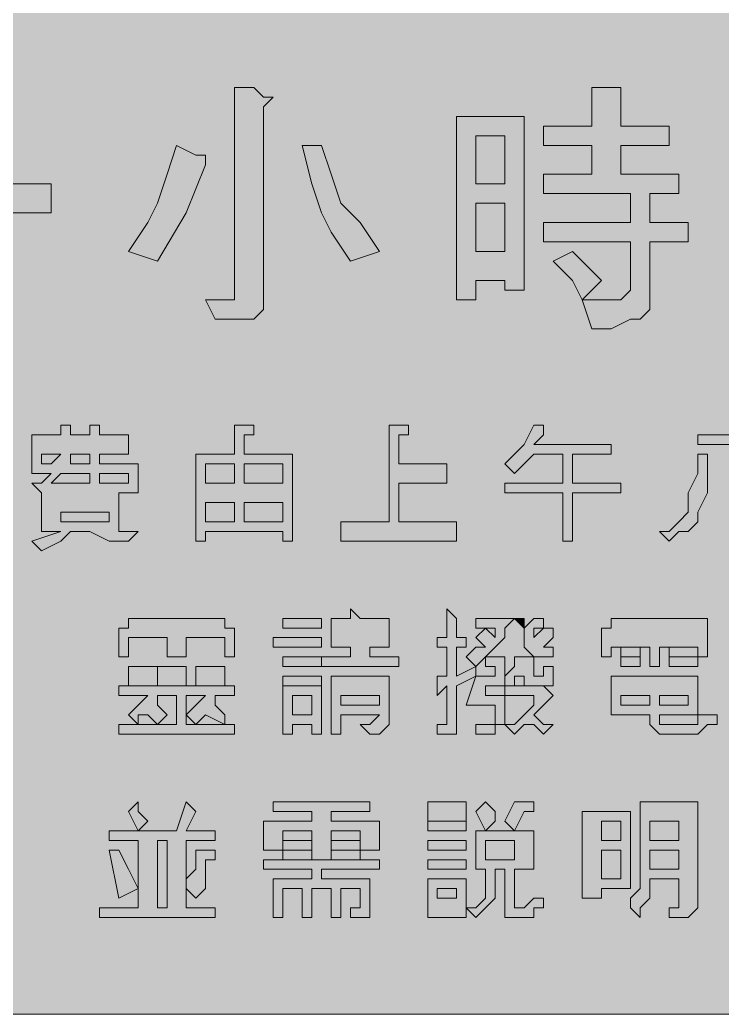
# Model space of a CAD drawing. Header units: metres. Extents: x 10 to 558, y 12 to 259.
# Drawn here: x 196.7 to 284, y 11.5 to 135.1 of the extents above; entities that cross this region are included whole.
import ezdxf

# ---------------------------------------------------------------- set-up
doc = ezdxf.new("R2010")
doc.units = ezdxf.units.M
doc.layers.add('FILL_FIREBRICK_C36B00', color=7, linetype='Continuous', true_color=0xc36b00)
doc.layers.add('FILL_WHITE_FFFFFF', color=7, linetype='Continuous', true_color=0xffffff)

msp = doc.modelspace()

# ---------------------------------------------------------------- hatches: boundary and pattern name
at = {"layer": 'FILL_FIREBRICK_C36B00', "true_color": 0xc36b00}
h = msp.add_hatch(color=7, dxfattribs=at)
h.dxf.hatch_style = 1
h.paths.add_polyline_path([(552.54, 258.7), (553.8, 258.57), (554.83, 258.21), (555.75, 257.52), (557.14, 255.91), (557.56, 255.2), (557.85, 254.52), (558.11, 253.13), (558.15, 251.52), (558.15, 18.72), (558.15, 15.12), (557.75, 15.07), (557.44, 14.91), (556.95, 14.37), (556.46, 13.6), (555.75, 12.72), (554.83, 12.03), (553.8, 11.67), (552.54, 11.54), (550.95, 11.52), (16.95, 11.52), (13.35, 11.52), (12.6, 12.12), (11.83, 12.53), (10.95, 12.72), (10.26, 14.33), (9.9, 15.72), (9.77, 17.11), (9.75, 18.72), (9.75, 251.52), (9.75, 255.12), (10.35, 255.87), (10.76, 256.64), (10.95, 257.52), (11.83, 257.71), (12.6, 258.12), (13.35, 258.72), (16.95, 258.72), (550.95, 258.72), (552.54, 258.7)])
at = {"layer": 'FILL_WHITE_FFFFFF', "true_color": 0xffffff}
h = msp.add_hatch(color=7, dxfattribs=at)
h.dxf.hatch_style = 1
h.paths.add_polyline_path([(226.95, 125.52), (228.15, 125.52), (226.95, 124.32), (226.95, 101.52), (226.95, 99.12), (225.75, 97.92), (224.55, 97.92), (223.35, 97.92), (220.95, 97.92), (219.75, 100.32), (222.15, 100.32), (223.35, 100.32), (223.35, 101.52), (223.35, 102.72), (223.35, 126.72), (225.75, 126.72), (226.95, 125.52)])
h = msp.add_hatch(color=7, dxfattribs=at)
h.dxf.hatch_style = 1
h.paths.add_polyline_path([(267.75, 119.52), (261.75, 119.52), (261.75, 121.92), (267.75, 121.92), (267.75, 126.72), (271.35, 126.72), (271.35, 125.52), (271.35, 121.92), (277.35, 121.92), (277.35, 119.52), (271.35, 119.52), (271.35, 115.92), (278.55, 115.92), (278.55, 113.52), (274.95, 113.52), (274.95, 109.92), (279.75, 109.92), (279.75, 107.52), (274.95, 107.52), (274.95, 100.32), (274.95, 99.12), (273.75, 97.92), (272.55, 97.92), (270.15, 96.72), (267.75, 96.72), (266.55, 100.32), (270.15, 100.32), (271.35, 100.32), (272.55, 101.52), (272.55, 107.52), (261.75, 107.52), (261.75, 109.92), (272.55, 109.92), (272.55, 113.52), (261.75, 113.52), (261.75, 115.92), (267.75, 115.92), (267.75, 119.52)])
h = msp.add_hatch(color=7, dxfattribs=at)
h.dxf.hatch_style = 1
h.paths.add_polyline_path([(256.95, 101.52), (256.95, 102.72), (253.35, 102.72), (253.35, 100.32), (250.95, 100.32), (250.95, 101.52), (250.95, 123.12), (259.35, 123.12), (259.35, 101.52), (256.95, 101.52)])
h.paths.add_polyline_path([(253.35, 120.72), (253.35, 114.72), (256.95, 114.72), (256.95, 120.72), (253.35, 120.72)], flags=16)
h.paths.add_polyline_path([(256.95, 112.32), (253.35, 112.32), (253.35, 106.32), (256.95, 106.32), (256.95, 112.32)], flags=16)
h = msp.add_hatch(color=7, dxfattribs=at)
h.dxf.hatch_style = 1
h.paths.add_polyline_path([(212.55, 109.92), (213.75, 112.32), (214.95, 115.92), (216.15, 119.52), (218.55, 118.32), (219.75, 118.32), (219.75, 117.12), (217.35, 111.12), (213.75, 105.12), (210.15, 106.32), (212.55, 109.92)])
h = msp.add_hatch(color=7, dxfattribs=at)
h.dxf.hatch_style = 1
h.paths.add_polyline_path([(235.35, 108.72), (234.15, 111.12), (232.95, 114.72), (231.75, 119.52), (234.15, 119.52), (235.35, 115.92), (236.55, 112.32), (238.95, 109.92), (241.35, 106.32), (237.75, 105.12), (235.35, 108.72)])
h = msp.add_hatch(color=7, dxfattribs=at)
h.dxf.hatch_style = 1
h.paths.add_polyline_path([(200.55, 114.72), (200.55, 111.12), (171.75, 111.12), (171.75, 114.72), (200.55, 114.72)])
h = msp.add_hatch(color=7, dxfattribs=at)
h.dxf.hatch_style = 1
h.paths.add_polyline_path([(266.55, 105.12), (268.95, 102.72), (266.55, 100.32), (265.35, 102.72), (262.95, 105.12), (265.35, 106.32), (266.55, 105.12)])
h = msp.add_hatch(color=7, dxfattribs=at)
h.dxf.hatch_style = 1
h.paths.add_polyline_path([(198.15, 70.32), (201.75, 71.52), (199.35, 71.52), (199.35, 76.32), (198.15, 77.52), (199.35, 77.52), (200.55, 78.72), (199.35, 78.72), (198.15, 78.72), (198.15, 82.32), (198.15, 83.52), (201.75, 83.52), (201.75, 84.72), (202.95, 84.72), (202.95, 83.52), (205.35, 83.52), (205.35, 84.72), (206.55, 84.72), (206.55, 83.52), (210.15, 83.52), (210.15, 81.12), (206.55, 81.12), (206.55, 79.92), (211.35, 79.92), (211.35, 78.72), (211.35, 77.52), (211.35, 76.32), (210.15, 76.32), (208.95, 76.32), (208.95, 71.52), (211.35, 71.52), (210.15, 70.32), (207.75, 70.32), (205.35, 71.52), (202.95, 71.52), (201.75, 70.32), (199.35, 69.12), (198.15, 70.32)])
h.paths.add_polyline_path([(199.35, 81.12), (199.35, 79.92), (200.55, 79.92), (201.75, 81.12), (199.35, 81.12)], flags=16)
h.paths.add_polyline_path([(205.35, 81.12), (202.95, 81.12), (202.95, 79.92), (205.35, 79.92), (205.35, 81.12)], flags=16)
h.paths.add_polyline_path([(205.35, 77.52), (205.35, 78.72), (201.75, 78.72), (200.55, 77.52), (205.35, 77.52)], flags=16)
h.paths.add_polyline_path([(210.15, 78.72), (206.55, 78.72), (206.55, 77.52), (208.95, 77.52), (210.15, 77.52), (210.15, 78.72)], flags=16)
h.paths.add_polyline_path([(207.75, 73.92), (201.75, 73.92), (201.75, 72.72), (207.75, 72.72), (207.75, 73.92)], flags=16)
h = msp.add_hatch(color=7, dxfattribs=at)
h.dxf.hatch_style = 1
h.paths.add_polyline_path([(225.75, 83.52), (224.55, 83.52), (224.55, 81.12), (230.55, 81.12), (230.55, 70.32), (229.35, 70.32), (229.35, 71.52), (219.75, 71.52), (219.75, 70.32), (218.55, 70.32), (218.55, 81.12), (223.35, 81.12), (223.35, 84.72), (224.55, 84.72), (225.75, 84.72), (225.75, 83.52)])
h.paths.add_polyline_path([(223.35, 77.52), (223.35, 79.92), (219.75, 79.92), (219.75, 77.52), (223.35, 77.52)], flags=16)
h.paths.add_polyline_path([(224.55, 77.52), (229.35, 77.52), (229.35, 79.92), (224.55, 79.92), (224.55, 77.52)], flags=16)
h.paths.add_polyline_path([(219.75, 75.12), (219.75, 72.72), (223.35, 72.72), (223.35, 75.12), (219.75, 75.12)], flags=16)
h.paths.add_polyline_path([(229.35, 75.12), (224.55, 75.12), (224.55, 72.72), (229.35, 72.72), (229.35, 75.12)], flags=16)
h = msp.add_hatch(color=7, dxfattribs=at)
h.dxf.hatch_style = 1
h.paths.add_polyline_path([(244.95, 84.72), (244.95, 83.52), (243.75, 83.52), (243.75, 79.92), (249.75, 79.92), (249.75, 77.52), (243.75, 77.52), (243.75, 72.72), (250.95, 72.72), (250.95, 70.32), (236.55, 70.32), (236.55, 72.72), (242.55, 72.72), (242.55, 84.72), (243.75, 84.72), (244.95, 84.72)])
h = msp.add_hatch(color=7, dxfattribs=at)
h.dxf.hatch_style = 1
h.paths.add_polyline_path([(259.35, 82.32), (260.55, 84.72), (261.75, 84.72), (261.75, 83.52), (260.55, 82.32), (270.15, 82.32), (270.15, 81.12), (265.35, 81.12), (265.35, 77.52), (271.35, 77.52), (271.35, 76.32), (265.35, 76.32), (265.35, 70.32), (264.15, 70.32), (264.15, 76.32), (256.95, 76.32), (256.95, 77.52), (264.15, 77.52), (264.15, 81.12), (260.55, 81.12), (258.15, 78.72), (256.95, 79.92), (259.35, 82.32)])
h = msp.add_hatch(color=7, dxfattribs=at)
h.dxf.hatch_style = 1
h.paths.add_polyline_path([(286.95, 83.52), (286.95, 81.12), (286.95, 79.92), (286.95, 78.72), (286.95, 76.32), (288.15, 75.12), (288.15, 73.92), (289.35, 72.72), (290.55, 72.72), (291.75, 71.52), (289.35, 70.32), (288.15, 71.52), (288.15, 72.72), (286.95, 73.92), (286.95, 75.12), (285.75, 76.32), (285.75, 77.52), (285.75, 78.72), (285.75, 81.12), (285.75, 82.32), (280.95, 82.32), (280.95, 83.52), (286.95, 83.52)])
h = msp.add_hatch(color=7, dxfattribs=at)
h.dxf.hatch_style = 1
h.paths.add_polyline_path([(277.35, 71.52), (278.55, 72.72), (279.75, 73.92), (279.75, 75.12), (279.75, 76.32), (280.95, 78.72), (280.95, 79.92), (280.95, 81.12), (282.15, 81.12), (282.15, 78.72), (282.15, 77.52), (282.15, 76.32), (280.95, 73.92), (280.95, 72.72), (279.75, 71.52), (278.55, 71.52), (277.35, 70.32), (276.15, 71.52), (277.35, 71.52)])
h = msp.add_hatch(color=7, dxfattribs=at)
h.dxf.hatch_style = 1
h.paths.add_polyline_path([(240.15, 57.12), (240.15, 55.92), (243.75, 55.92), (243.75, 54.72), (234.15, 54.72), (234.15, 55.92), (237.75, 55.92), (237.75, 57.12), (235.35, 57.12), (235.35, 58.32), (235.35, 60.72), (237.75, 60.72), (237.75, 61.92), (238.95, 60.72), (240.15, 60.72), (242.55, 60.72), (242.55, 58.32), (242.55, 57.12), (240.15, 57.12)])
h = msp.add_hatch(color=7, dxfattribs=at)
h.dxf.hatch_style = 1
h.paths.add_polyline_path([(252.15, 58.32), (252.15, 57.12), (250.95, 57.12), (250.95, 53.52), (253.35, 54.72), (253.35, 53.52), (250.95, 52.32), (250.95, 48.72), (250.95, 47.52), (250.95, 46.32), (249.75, 46.32), (248.55, 46.32), (248.55, 47.52), (249.75, 47.52), (249.75, 48.72), (249.75, 52.32), (248.55, 51.12), (248.55, 52.32), (248.55, 53.52), (249.75, 53.52), (249.75, 57.12), (248.55, 57.12), (248.55, 58.32), (249.75, 58.32), (249.75, 61.92), (250.95, 60.72), (250.95, 58.32), (252.15, 58.32)])
h = msp.add_hatch(color=7, dxfattribs=at)
h.dxf.hatch_style = 1
h.paths.add_polyline_path([(222.15, 60.72), (222.15, 59.52), (223.35, 59.52), (223.35, 55.92), (222.15, 55.92), (222.15, 58.32), (217.35, 58.32), (217.35, 55.92), (214.95, 55.92), (214.95, 58.32), (210.15, 58.32), (210.15, 55.92), (208.95, 55.92), (208.95, 59.52), (210.15, 59.52), (210.15, 60.72), (222.15, 60.72)])
h = msp.add_hatch(color=7, dxfattribs=at)
h.dxf.hatch_style = 1
h.paths.add_polyline_path([(234.15, 60.72), (234.15, 59.52), (229.35, 59.52), (229.35, 60.72), (234.15, 60.72)])
h = msp.add_hatch(color=7, dxfattribs=at)
h.dxf.hatch_style = 1
h.paths.add_polyline_path([(258.15, 60.72), (256.95, 59.52), (256.95, 58.32), (255.75, 57.12), (254.55, 55.92), (253.35, 54.72), (252.15, 55.92), (253.35, 57.12), (254.55, 57.12), (253.35, 58.32), (254.55, 59.52), (253.35, 59.52), (253.35, 60.72), (256.95, 60.72), (258.15, 60.72)])
h.paths.add_polyline_path([(255.75, 58.32), (255.75, 59.52), (254.55, 59.52), (255.75, 58.32)], flags=16)
h = msp.add_hatch(color=7, dxfattribs=at)
h.dxf.hatch_style = 1
h.paths.add_polyline_path([(259.35, 59.52), (258.15, 60.72), (259.35, 60.72), (259.35, 59.52)])
h = msp.add_hatch(color=7, dxfattribs=at)
h.dxf.hatch_style = 1
h.paths.add_polyline_path([(261.75, 57.12), (262.95, 57.12), (262.95, 55.92), (260.55, 55.92), (259.35, 57.12), (259.35, 59.52), (260.55, 60.72), (261.75, 60.72), (261.75, 59.52), (262.95, 59.52), (262.95, 58.32), (261.75, 57.12)])
h.paths.add_polyline_path([(260.55, 59.52), (260.55, 58.32), (261.75, 59.52), (260.55, 59.52)], flags=16)
h = msp.add_hatch(color=7, dxfattribs=at)
h.dxf.hatch_style = 1
h.paths.add_polyline_path([(282.15, 60.72), (282.15, 59.52), (282.15, 55.92), (280.95, 55.92), (280.95, 57.12), (276.15, 57.12), (276.15, 54.72), (274.95, 54.72), (274.95, 57.12), (270.15, 57.12), (270.15, 55.92), (268.95, 55.92), (268.95, 59.52), (270.15, 59.52), (270.15, 60.72), (282.15, 60.72)])
h = msp.add_hatch(color=7, dxfattribs=at)
h.dxf.hatch_style = 1
h.paths.add_polyline_path([(234.15, 58.32), (234.15, 57.12), (228.15, 57.12), (228.15, 58.32), (234.15, 58.32)])
h = msp.add_hatch(color=7, dxfattribs=at)
h.dxf.hatch_style = 1
h.paths.add_polyline_path([(273.75, 57.12), (273.75, 55.92), (271.35, 55.92), (271.35, 57.12), (273.75, 57.12)])
h = msp.add_hatch(color=7, dxfattribs=at)
h.dxf.hatch_style = 1
h.paths.add_polyline_path([(280.95, 57.12), (280.95, 55.92), (277.35, 55.92), (277.35, 57.12), (280.95, 57.12)])
h = msp.add_hatch(color=7, dxfattribs=at)
h.dxf.hatch_style = 1
h.paths.add_polyline_path([(234.15, 55.92), (234.15, 54.72), (229.35, 54.72), (229.35, 55.92), (234.15, 55.92)])
h = msp.add_hatch(color=7, dxfattribs=at)
h.dxf.hatch_style = 1
h.paths.add_polyline_path([(252.15, 49.92), (253.35, 53.52), (255.75, 53.52), (255.75, 54.72), (254.55, 54.72), (254.55, 55.92), (256.95, 55.92), (256.95, 52.32), (254.55, 52.32), (254.55, 51.12), (256.95, 51.12), (256.95, 48.72), (256.95, 47.52), (255.75, 47.52), (255.75, 48.72), (255.75, 49.92), (253.35, 49.92), (252.15, 49.92)])
h = msp.add_hatch(color=7, dxfattribs=at)
h.dxf.hatch_style = 1
h.paths.add_polyline_path([(256.95, 52.32), (256.95, 53.52), (258.15, 54.72), (258.15, 55.92), (259.35, 55.92), (260.55, 55.92), (260.55, 53.52), (261.75, 53.52), (261.75, 54.72), (262.95, 54.72), (262.95, 53.52), (262.95, 52.32), (261.75, 52.32), (260.55, 52.32), (259.35, 52.32), (259.35, 53.52), (258.15, 53.52), (258.15, 52.32), (256.95, 52.32)])
h = msp.add_hatch(color=7, dxfattribs=at)
h.dxf.hatch_style = 1
h.paths.add_polyline_path([(273.75, 55.92), (273.75, 54.72), (271.35, 54.72), (271.35, 55.92), (273.75, 55.92)])
h = msp.add_hatch(color=7, dxfattribs=at)
h.dxf.hatch_style = 1
h.paths.add_polyline_path([(280.95, 55.92), (280.95, 54.72), (277.35, 54.72), (277.35, 55.92), (280.95, 55.92)])
h = msp.add_hatch(color=7, dxfattribs=at)
h.dxf.hatch_style = 1
h.paths.add_polyline_path([(213.75, 54.72), (213.75, 52.32), (210.15, 52.32), (210.15, 54.72), (213.75, 54.72)])
h = msp.add_hatch(color=7, dxfattribs=at)
h.dxf.hatch_style = 1
h.paths.add_polyline_path([(217.35, 54.72), (217.35, 52.32), (213.75, 52.32), (213.75, 54.72), (217.35, 54.72)])
h = msp.add_hatch(color=7, dxfattribs=at)
h.dxf.hatch_style = 1
h.paths.add_polyline_path([(222.15, 54.72), (222.15, 52.32), (218.55, 52.32), (218.55, 54.72), (222.15, 54.72)])
h = msp.add_hatch(color=7, dxfattribs=at)
h.dxf.hatch_style = 1
h.paths.add_polyline_path([(234.15, 53.52), (234.15, 52.32), (229.35, 52.32), (229.35, 53.52), (234.15, 53.52)])
h = msp.add_hatch(color=7, dxfattribs=at)
h.dxf.hatch_style = 1
h.paths.add_polyline_path([(242.55, 53.52), (242.55, 48.72), (242.55, 47.52), (241.35, 46.32), (240.15, 46.32), (238.95, 47.52), (240.15, 47.52), (241.35, 48.72), (236.55, 48.72), (236.55, 46.32), (235.35, 46.32), (235.35, 53.52), (242.55, 53.52)])
h.paths.add_polyline_path([(241.35, 51.12), (236.55, 51.12), (236.55, 49.92), (241.35, 49.92), (241.35, 51.12)], flags=16)
h = msp.add_hatch(color=7, dxfattribs=at)
h.dxf.hatch_style = 1
h.paths.add_polyline_path([(282.15, 47.52), (280.95, 46.32), (276.15, 46.32), (274.95, 47.52), (274.95, 48.72), (270.15, 48.72), (270.15, 53.52), (280.95, 53.52), (280.95, 48.72), (282.15, 48.72), (283.35, 48.72), (283.35, 47.52), (282.15, 47.52)])
h.paths.add_polyline_path([(276.15, 48.72), (276.15, 47.52), (277.35, 47.52), (280.95, 47.52), (280.95, 48.72), (276.15, 48.72)], flags=16)
h.paths.add_polyline_path([(276.15, 51.12), (276.15, 49.92), (279.75, 49.92), (279.75, 51.12), (276.15, 51.12)], flags=16)
h.paths.add_polyline_path([(274.95, 51.12), (271.35, 51.12), (271.35, 49.92), (274.95, 49.92), (274.95, 51.12)], flags=16)
h = msp.add_hatch(color=7, dxfattribs=at)
h.dxf.hatch_style = 1
h.paths.add_polyline_path([(211.35, 47.52), (210.15, 48.72), (211.35, 49.92), (212.55, 51.12), (208.95, 51.12), (208.95, 52.32), (223.35, 52.32), (223.35, 51.12), (220.95, 51.12), (220.95, 49.92), (222.15, 48.72), (222.15, 47.52), (223.35, 47.52), (223.35, 46.32), (208.95, 46.32), (208.95, 47.52), (211.35, 47.52)])
h.paths.add_polyline_path([(213.75, 47.52), (212.55, 48.72), (211.35, 48.72), (211.35, 47.52), (213.75, 47.52)], flags=16)
h.paths.add_polyline_path([(216.15, 47.52), (216.15, 51.12), (213.75, 51.12), (213.75, 49.92), (214.95, 48.72), (213.75, 47.52), (216.15, 47.52)], flags=16)
h.paths.add_polyline_path([(219.75, 48.72), (218.55, 47.52), (222.15, 47.52), (219.75, 48.72)], flags=16)
h.paths.add_polyline_path([(217.35, 48.72), (217.35, 47.52), (218.55, 47.52), (217.35, 48.72)], flags=16)
h.paths.add_polyline_path([(218.55, 49.92), (219.75, 51.12), (217.35, 51.12), (217.35, 48.72), (218.55, 49.92)], flags=16)
h = msp.add_hatch(color=7, dxfattribs=at)
h.dxf.hatch_style = 1
h.paths.add_polyline_path([(234.15, 52.32), (234.15, 46.32), (232.95, 46.32), (232.95, 47.52), (230.55, 47.52), (230.55, 46.32), (229.35, 46.32), (229.35, 52.32), (234.15, 52.32)])
h.paths.add_polyline_path([(232.95, 51.12), (230.55, 51.12), (230.55, 48.72), (232.95, 48.72), (232.95, 51.12)], flags=16)
h = msp.add_hatch(color=7, dxfattribs=at)
h.dxf.hatch_style = 1
h.paths.add_polyline_path([(260.55, 51.12), (256.95, 51.12), (256.95, 52.32), (261.75, 52.32), (262.95, 51.12), (260.55, 48.72), (261.75, 47.52), (262.95, 47.52), (261.75, 46.32), (260.55, 47.52), (259.35, 47.52), (258.15, 46.32), (256.95, 47.52), (258.15, 47.52), (259.35, 48.72), (260.55, 49.92), (260.55, 51.12)])
h = msp.add_hatch(color=7, dxfattribs=at)
h.dxf.hatch_style = 1
h.paths.add_polyline_path([(253.35, 47.52), (254.55, 47.52), (255.75, 47.52), (255.75, 46.32), (253.35, 46.32), (253.35, 47.52)])
h = msp.add_hatch(color=7, dxfattribs=at)
h.dxf.hatch_style = 1
h.paths.add_polyline_path([(217.35, 34.32), (220.95, 34.32), (220.95, 33.12), (217.35, 33.12), (217.35, 24.72), (220.95, 24.72), (220.95, 23.52), (206.55, 23.52), (206.55, 24.72), (211.35, 24.72), (211.35, 33.12), (207.75, 33.12), (207.75, 34.32), (211.35, 34.32), (216.15, 34.32), (217.35, 37.92), (218.55, 36.72), (217.35, 34.32)])
h.paths.add_polyline_path([(214.95, 33.12), (213.75, 33.12), (213.75, 24.72), (214.95, 24.72), (214.95, 33.12)], flags=16)
h = msp.add_hatch(color=7, dxfattribs=at)
h.dxf.hatch_style = 1
h.paths.add_polyline_path([(212.55, 35.52), (211.35, 34.32), (210.15, 36.72), (211.35, 37.92), (211.35, 36.72), (212.55, 35.52)])
h = msp.add_hatch(color=7, dxfattribs=at)
h.dxf.hatch_style = 1
h.paths.add_polyline_path([(241.35, 35.52), (241.35, 31.92), (238.95, 31.92), (238.95, 34.32), (235.35, 34.32), (235.35, 30.72), (232.95, 30.72), (232.95, 34.32), (229.35, 34.32), (229.35, 31.92), (226.95, 31.92), (226.95, 35.52), (232.95, 35.52), (232.95, 36.72), (228.15, 36.72), (228.15, 37.92), (240.15, 37.92), (240.15, 36.72), (235.35, 36.72), (235.35, 35.52), (241.35, 35.52)])
h = msp.add_hatch(color=7, dxfattribs=at)
h.dxf.hatch_style = 1
h.paths.add_polyline_path([(252.15, 37.92), (252.15, 35.52), (247.35, 35.52), (247.35, 37.92), (252.15, 37.92)])
h = msp.add_hatch(color=7, dxfattribs=at)
h.dxf.hatch_style = 1
h.paths.add_polyline_path([(253.35, 36.72), (254.55, 37.92), (255.75, 36.72), (255.75, 35.52), (254.55, 34.32), (253.35, 36.72)])
h = msp.add_hatch(color=7, dxfattribs=at)
h.dxf.hatch_style = 1
h.paths.add_polyline_path([(258.15, 37.92), (259.35, 37.92), (260.55, 37.92), (260.55, 36.72), (259.35, 36.72), (258.15, 34.32), (256.95, 35.52), (258.15, 37.92)])
h = msp.add_hatch(color=7, dxfattribs=at)
h.dxf.hatch_style = 1
h.paths.add_polyline_path([(280.95, 24.72), (279.75, 23.52), (278.55, 23.52), (277.35, 23.52), (277.35, 24.72), (278.55, 24.72), (278.55, 25.92), (278.55, 28.32), (274.95, 28.32), (274.95, 27.12), (274.95, 25.92), (273.75, 24.72), (273.75, 23.52), (272.55, 24.72), (272.55, 25.92), (273.75, 27.12), (273.75, 28.32), (273.75, 29.52), (273.75, 37.92), (280.95, 37.92), (280.95, 25.92), (280.95, 24.72)])
h.paths.add_polyline_path([(274.95, 35.52), (274.95, 33.12), (278.55, 33.12), (278.55, 35.52), (274.95, 35.52)], flags=16)
h.paths.add_polyline_path([(278.55, 31.92), (274.95, 31.92), (274.95, 29.52), (278.55, 29.52), (278.55, 31.92)], flags=16)
h = msp.add_hatch(color=7, dxfattribs=at)
h.dxf.hatch_style = 1
h.paths.add_polyline_path([(271.35, 27.12), (268.95, 27.12), (268.95, 25.92), (266.55, 25.92), (266.55, 36.72), (272.55, 36.72), (272.55, 27.12), (271.35, 27.12)])
h.paths.add_polyline_path([(268.95, 35.52), (268.95, 33.12), (271.35, 33.12), (271.35, 35.52), (268.95, 35.52)], flags=16)
h.paths.add_polyline_path([(271.35, 31.92), (268.95, 31.92), (268.95, 28.32), (271.35, 28.32), (271.35, 31.92)], flags=16)
h = msp.add_hatch(color=7, dxfattribs=at)
h.dxf.hatch_style = 1
h.paths.add_polyline_path([(252.15, 35.52), (252.15, 34.32), (247.35, 34.32), (247.35, 35.52), (252.15, 35.52)])
h = msp.add_hatch(color=7, dxfattribs=at)
h.dxf.hatch_style = 1
h.paths.add_polyline_path([(232.95, 34.32), (232.95, 33.12), (229.35, 33.12), (229.35, 34.32), (232.95, 34.32)])
h = msp.add_hatch(color=7, dxfattribs=at)
h.dxf.hatch_style = 1
h.paths.add_polyline_path([(238.95, 34.32), (238.95, 33.12), (235.35, 33.12), (235.35, 34.32), (238.95, 34.32)])
h = msp.add_hatch(color=7, dxfattribs=at)
h.dxf.hatch_style = 1
h.paths.add_polyline_path([(260.55, 34.32), (260.55, 29.52), (258.15, 29.52), (258.15, 25.92), (258.15, 24.72), (259.35, 24.72), (260.55, 25.92), (261.75, 25.92), (261.75, 24.72), (260.55, 24.72), (260.55, 23.52), (259.35, 23.52), (258.15, 23.52), (256.95, 23.52), (256.95, 24.72), (256.95, 25.92), (256.95, 29.52), (255.75, 29.52), (255.75, 27.12), (255.75, 25.92), (254.55, 24.72), (253.35, 23.52), (252.15, 24.72), (253.35, 24.72), (254.55, 25.92), (254.55, 27.12), (254.55, 29.52), (253.35, 29.52), (253.35, 34.32), (260.55, 34.32)])
h.paths.add_polyline_path([(258.15, 33.12), (254.55, 33.12), (254.55, 30.72), (258.15, 30.72), (258.15, 33.12)], flags=16)
h = msp.add_hatch(color=7, dxfattribs=at)
h.dxf.hatch_style = 1
h.paths.add_polyline_path([(252.15, 33.12), (252.15, 31.92), (247.35, 31.92), (247.35, 33.12), (252.15, 33.12)])
h = msp.add_hatch(color=7, dxfattribs=at)
h.dxf.hatch_style = 1
h.paths.add_polyline_path([(210.15, 29.52), (211.35, 27.12), (208.95, 25.92), (207.75, 31.92), (208.95, 31.92), (210.15, 29.52)])
h = msp.add_hatch(color=7, dxfattribs=at)
h.dxf.hatch_style = 1
h.paths.add_polyline_path([(217.35, 28.32), (218.55, 29.52), (218.55, 30.72), (218.55, 31.92), (219.75, 31.92), (220.95, 31.92), (220.95, 30.72), (219.75, 30.72), (219.75, 29.52), (219.75, 28.32), (219.75, 27.12), (218.55, 25.92), (217.35, 27.12), (217.35, 28.32)])
h = msp.add_hatch(color=7, dxfattribs=at)
h.dxf.hatch_style = 1
h.paths.add_polyline_path([(232.95, 31.92), (232.95, 30.72), (229.35, 30.72), (229.35, 31.92), (232.95, 31.92)])
h = msp.add_hatch(color=7, dxfattribs=at)
h.dxf.hatch_style = 1
h.paths.add_polyline_path([(238.95, 31.92), (238.95, 30.72), (235.35, 30.72), (235.35, 31.92), (238.95, 31.92)])
h = msp.add_hatch(color=7, dxfattribs=at)
h.dxf.hatch_style = 1
h.paths.add_polyline_path([(241.35, 29.52), (234.15, 29.52), (234.15, 28.32), (240.15, 28.32), (240.15, 24.72), (240.15, 23.52), (238.95, 23.52), (237.75, 23.52), (237.75, 24.72), (238.95, 24.72), (238.95, 25.92), (238.95, 27.12), (236.55, 27.12), (236.55, 23.52), (235.35, 23.52), (235.35, 27.12), (232.95, 27.12), (232.95, 23.52), (231.75, 23.52), (231.75, 27.12), (229.35, 27.12), (229.35, 23.52), (228.15, 23.52), (228.15, 28.32), (232.95, 28.32), (232.95, 29.52), (226.95, 29.52), (226.95, 30.72), (241.35, 30.72), (241.35, 29.52)])
h = msp.add_hatch(color=7, dxfattribs=at)
h.dxf.hatch_style = 1
h.paths.add_polyline_path([(252.15, 30.72), (252.15, 29.52), (247.35, 29.52), (247.35, 30.72), (252.15, 30.72)])
h = msp.add_hatch(color=7, dxfattribs=at)
h.dxf.hatch_style = 1
h.paths.add_polyline_path([(252.15, 28.32), (252.15, 23.52), (250.95, 23.52), (248.55, 23.52), (247.35, 23.52), (247.35, 28.32), (252.15, 28.32)])
h.paths.add_polyline_path([(250.95, 27.12), (248.55, 27.12), (248.55, 25.92), (250.95, 25.92), (250.95, 27.12)], flags=16)

# ---------------------------------------------------------------- linework, layer by layer
at = {"layer": 'FILL_FIREBRICK_C36B00', "lineweight": 0, "true_color": 0xc36b00}
msp.add_lwpolyline([(550.95, 11.52), (16.95, 11.52), (13.35, 11.52), (12.6, 12.12), (11.83, 12.53), (10.95, 12.72), (10.26, 14.33), (9.9, 15.72), (9.77, 17.11), (9.75, 18.72), (9.75, 251.52), (9.75, 255.12), (10.35, 255.87), (10.76, 256.64), (10.95, 257.52), (11.83, 257.71), (12.6, 258.12), (13.35, 258.72), (16.95, 258.72), (550.95, 258.72)], dxfattribs=at)
at = {"layer": 'FILL_WHITE_FFFFFF', "lineweight": 0, "true_color": 0xffffff}
for points in [[(226.95, 125.52), (228.15, 125.52), (226.95, 124.32), (226.95, 101.52), (226.95, 99.12), (225.75, 97.92), (224.55, 97.92), (223.35, 97.92), (220.95, 97.92), (219.75, 100.32), (222.15, 100.32), (223.35, 100.32), (223.35, 101.52), (223.35, 102.72), (223.35, 126.72), (225.75, 126.72)], [(267.75, 119.52), (261.75, 119.52), (261.75, 121.92), (267.75, 121.92), (267.75, 126.72), (271.35, 126.72), (271.35, 125.52), (271.35, 121.92), (277.35, 121.92), (277.35, 119.52), (271.35, 119.52), (271.35, 115.92), (278.55, 115.92), (278.55, 113.52), (274.95, 113.52), (274.95, 109.92), (279.75, 109.92), (279.75, 107.52), (274.95, 107.52), (274.95, 100.32), (274.95, 99.12), (273.75, 97.92), (272.55, 97.92), (270.15, 96.72), (267.75, 96.72), (266.55, 100.32), (270.15, 100.32), (271.35, 100.32), (272.55, 101.52), (272.55, 107.52), (261.75, 107.52), (261.75, 109.92), (272.55, 109.92), (272.55, 113.52), (261.75, 113.52), (261.75, 115.92), (267.75, 115.92)], [(256.95, 101.52), (256.95, 102.72), (253.35, 102.72), (253.35, 100.32), (250.95, 100.32), (250.95, 101.52), (250.95, 123.12), (259.35, 123.12), (259.35, 101.52)], [(253.35, 120.72), (253.35, 114.72), (256.95, 114.72), (256.95, 120.72)], [(212.55, 109.92), (213.75, 112.32), (214.95, 115.92), (216.15, 119.52), (218.55, 118.32), (219.75, 118.32), (219.75, 117.12), (217.35, 111.12), (213.75, 105.12), (210.15, 106.32)], [(235.35, 108.72), (234.15, 111.12), (232.95, 114.72), (231.75, 119.52), (234.15, 119.52), (235.35, 115.92), (236.55, 112.32), (238.95, 109.92), (241.35, 106.32), (237.75, 105.12)], [(200.55, 114.72), (200.55, 111.12), (171.75, 111.12), (171.75, 114.72)], [(256.95, 112.32), (253.35, 112.32), (253.35, 106.32), (256.95, 106.32)], [(266.55, 105.12), (268.95, 102.72), (266.55, 100.32), (265.35, 102.72), (262.95, 105.12), (265.35, 106.32)], [(198.15, 70.32), (201.75, 71.52), (199.35, 71.52), (199.35, 76.32), (198.15, 77.52), (199.35, 77.52), (200.55, 78.72), (199.35, 78.72), (198.15, 78.72), (198.15, 82.32), (198.15, 83.52), (201.75, 83.52), (201.75, 84.72), (202.95, 84.72), (202.95, 83.52), (205.35, 83.52), (205.35, 84.72), (206.55, 84.72), (206.55, 83.52), (210.15, 83.52), (210.15, 81.12), (206.55, 81.12), (206.55, 79.92), (211.35, 79.92), (211.35, 78.72), (211.35, 77.52), (211.35, 76.32), (210.15, 76.32), (208.95, 76.32), (208.95, 71.52), (211.35, 71.52), (210.15, 70.32), (207.75, 70.32), (205.35, 71.52), (202.95, 71.52), (201.75, 70.32), (199.35, 69.12)], [(225.75, 83.52), (224.55, 83.52), (224.55, 81.12), (230.55, 81.12), (230.55, 70.32), (229.35, 70.32), (229.35, 71.52), (219.75, 71.52), (219.75, 70.32), (218.55, 70.32), (218.55, 81.12), (223.35, 81.12), (223.35, 84.72), (224.55, 84.72), (225.75, 84.72)], [(244.95, 84.72), (244.95, 83.52), (243.75, 83.52), (243.75, 79.92), (249.75, 79.92), (249.75, 77.52), (243.75, 77.52), (243.75, 72.72), (250.95, 72.72), (250.95, 70.32), (236.55, 70.32), (236.55, 72.72), (242.55, 72.72), (242.55, 84.72), (243.75, 84.72)], [(259.35, 82.32), (260.55, 84.72), (261.75, 84.72), (261.75, 83.52), (260.55, 82.32), (270.15, 82.32), (270.15, 81.12), (265.35, 81.12), (265.35, 77.52), (271.35, 77.52), (271.35, 76.32), (265.35, 76.32), (265.35, 70.32), (264.15, 70.32), (264.15, 76.32), (256.95, 76.32), (256.95, 77.52), (264.15, 77.52), (264.15, 81.12), (260.55, 81.12), (258.15, 78.72), (256.95, 79.92)], [(286.95, 83.52), (286.95, 81.12), (286.95, 79.92), (286.95, 78.72), (286.95, 76.32), (288.15, 75.12), (288.15, 73.92), (289.35, 72.72), (290.55, 72.72), (291.75, 71.52), (289.35, 70.32), (288.15, 71.52), (288.15, 72.72), (286.95, 73.92), (286.95, 75.12), (285.75, 76.32), (285.75, 77.52), (285.75, 78.72), (285.75, 81.12), (285.75, 82.32), (280.95, 82.32), (280.95, 83.52)], [(199.35, 81.12), (199.35, 79.92), (200.55, 79.92), (201.75, 81.12)], [(205.35, 81.12), (202.95, 81.12), (202.95, 79.92), (205.35, 79.92)], [(277.35, 71.52), (278.55, 72.72), (279.75, 73.92), (279.75, 75.12), (279.75, 76.32), (280.95, 78.72), (280.95, 79.92), (280.95, 81.12), (282.15, 81.12), (282.15, 78.72), (282.15, 77.52), (282.15, 76.32), (280.95, 73.92), (280.95, 72.72), (279.75, 71.52), (278.55, 71.52), (277.35, 70.32), (276.15, 71.52)], [(223.35, 77.52), (223.35, 79.92), (219.75, 79.92), (219.75, 77.52)], [(224.55, 77.52), (229.35, 77.52), (229.35, 79.92), (224.55, 79.92)], [(205.35, 77.52), (205.35, 78.72), (201.75, 78.72), (200.55, 77.52)], [(210.15, 78.72), (206.55, 78.72), (206.55, 77.52), (208.95, 77.52), (210.15, 77.52)], [(219.75, 75.12), (219.75, 72.72), (223.35, 72.72), (223.35, 75.12)], [(229.35, 75.12), (224.55, 75.12), (224.55, 72.72), (229.35, 72.72)], [(207.75, 73.92), (201.75, 73.92), (201.75, 72.72), (207.75, 72.72)], [(240.15, 57.12), (240.15, 55.92), (243.75, 55.92), (243.75, 54.72), (234.15, 54.72), (234.15, 55.92), (237.75, 55.92), (237.75, 57.12), (235.35, 57.12), (235.35, 58.32), (235.35, 60.72), (237.75, 60.72), (237.75, 61.92), (238.95, 60.72), (240.15, 60.72), (242.55, 60.72), (242.55, 58.32), (242.55, 57.12)], [(252.15, 58.32), (252.15, 57.12), (250.95, 57.12), (250.95, 53.52), (253.35, 54.72), (253.35, 53.52), (250.95, 52.32), (250.95, 48.72), (250.95, 47.52), (250.95, 46.32), (249.75, 46.32), (248.55, 46.32), (248.55, 47.52), (249.75, 47.52), (249.75, 48.72), (249.75, 52.32), (248.55, 51.12), (248.55, 52.32), (248.55, 53.52), (249.75, 53.52), (249.75, 57.12), (248.55, 57.12), (248.55, 58.32), (249.75, 58.32), (249.75, 61.92), (250.95, 60.72), (250.95, 58.32)], [(222.15, 60.72), (222.15, 59.52), (223.35, 59.52), (223.35, 55.92), (222.15, 55.92), (222.15, 58.32), (217.35, 58.32), (217.35, 55.92), (214.95, 55.92), (214.95, 58.32), (210.15, 58.32), (210.15, 55.92), (208.95, 55.92), (208.95, 59.52), (210.15, 59.52), (210.15, 60.72)], [(234.15, 60.72), (234.15, 59.52), (229.35, 59.52), (229.35, 60.72)], [(258.15, 60.72), (256.95, 59.52), (256.95, 58.32), (255.75, 57.12), (254.55, 55.92), (253.35, 54.72), (252.15, 55.92), (253.35, 57.12), (254.55, 57.12), (253.35, 58.32), (254.55, 59.52), (253.35, 59.52), (253.35, 60.72), (256.95, 60.72)], [(259.35, 59.52), (258.15, 60.72), (259.35, 60.72)], [(261.75, 57.12), (262.95, 57.12), (262.95, 55.92), (260.55, 55.92), (259.35, 57.12), (259.35, 59.52), (260.55, 60.72), (261.75, 60.72), (261.75, 59.52), (262.95, 59.52), (262.95, 58.32)], [(282.15, 60.72), (282.15, 59.52), (282.15, 55.92), (280.95, 55.92), (280.95, 57.12), (276.15, 57.12), (276.15, 54.72), (274.95, 54.72), (274.95, 57.12), (270.15, 57.12), (270.15, 55.92), (268.95, 55.92), (268.95, 59.52), (270.15, 59.52), (270.15, 60.72)], [(255.75, 58.32), (255.75, 59.52), (254.55, 59.52)], [(260.55, 59.52), (260.55, 58.32), (261.75, 59.52)], [(234.15, 58.32), (234.15, 57.12), (228.15, 57.12), (228.15, 58.32)], [(273.75, 57.12), (273.75, 55.92), (271.35, 55.92), (271.35, 57.12)], [(280.95, 57.12), (280.95, 55.92), (277.35, 55.92), (277.35, 57.12)], [(234.15, 55.92), (234.15, 54.72), (229.35, 54.72), (229.35, 55.92)], [(252.15, 49.92), (253.35, 53.52), (255.75, 53.52), (255.75, 54.72), (254.55, 54.72), (254.55, 55.92), (256.95, 55.92), (256.95, 52.32), (254.55, 52.32), (254.55, 51.12), (256.95, 51.12), (256.95, 48.72), (256.95, 47.52), (255.75, 47.52), (255.75, 48.72), (255.75, 49.92), (253.35, 49.92)], [(256.95, 52.32), (256.95, 53.52), (258.15, 54.72), (258.15, 55.92), (259.35, 55.92), (260.55, 55.92), (260.55, 53.52), (261.75, 53.52), (261.75, 54.72), (262.95, 54.72), (262.95, 53.52), (262.95, 52.32), (261.75, 52.32), (260.55, 52.32), (259.35, 52.32), (259.35, 53.52), (258.15, 53.52), (258.15, 52.32)], [(273.75, 55.92), (273.75, 54.72), (271.35, 54.72), (271.35, 55.92)], [(280.95, 55.92), (280.95, 54.72), (277.35, 54.72), (277.35, 55.92)], [(213.75, 54.72), (213.75, 52.32), (210.15, 52.32), (210.15, 54.72)], [(217.35, 54.72), (217.35, 52.32), (213.75, 52.32), (213.75, 54.72)], [(222.15, 54.72), (222.15, 52.32), (218.55, 52.32), (218.55, 54.72)], [(234.15, 53.52), (234.15, 52.32), (229.35, 52.32), (229.35, 53.52)], [(242.55, 53.52), (242.55, 48.72), (242.55, 47.52), (241.35, 46.32), (240.15, 46.32), (238.95, 47.52), (240.15, 47.52), (241.35, 48.72), (236.55, 48.72), (236.55, 46.32), (235.35, 46.32), (235.35, 53.52)], [(282.15, 47.52), (280.95, 46.32), (276.15, 46.32), (274.95, 47.52), (274.95, 48.72), (270.15, 48.72), (270.15, 53.52), (280.95, 53.52), (280.95, 48.72), (282.15, 48.72), (283.35, 48.72), (283.35, 47.52)], [(211.35, 47.52), (210.15, 48.72), (211.35, 49.92), (212.55, 51.12), (208.95, 51.12), (208.95, 52.32), (223.35, 52.32), (223.35, 51.12), (220.95, 51.12), (220.95, 49.92), (222.15, 48.72), (222.15, 47.52), (223.35, 47.52), (223.35, 46.32), (208.95, 46.32), (208.95, 47.52)], [(234.15, 52.32), (234.15, 46.32), (232.95, 46.32), (232.95, 47.52), (230.55, 47.52), (230.55, 46.32), (229.35, 46.32), (229.35, 52.32)], [(260.55, 51.12), (256.95, 51.12), (256.95, 52.32), (261.75, 52.32), (262.95, 51.12), (260.55, 48.72), (261.75, 47.52), (262.95, 47.52), (261.75, 46.32), (260.55, 47.52), (259.35, 47.52), (258.15, 46.32), (256.95, 47.52), (258.15, 47.52), (259.35, 48.72), (260.55, 49.92)], [(216.15, 47.52), (216.15, 51.12), (213.75, 51.12), (213.75, 49.92), (214.95, 48.72), (213.75, 47.52)], [(218.55, 49.92), (219.75, 51.12), (217.35, 51.12), (217.35, 48.72)], [(232.95, 51.12), (230.55, 51.12), (230.55, 48.72), (232.95, 48.72)], [(241.35, 51.12), (236.55, 51.12), (236.55, 49.92), (241.35, 49.92)], [(274.95, 51.12), (271.35, 51.12), (271.35, 49.92), (274.95, 49.92)], [(276.15, 51.12), (276.15, 49.92), (279.75, 49.92), (279.75, 51.12)], [(213.75, 47.52), (212.55, 48.72), (211.35, 48.72), (211.35, 47.52)], [(217.35, 48.72), (217.35, 47.52), (218.55, 47.52)], [(219.75, 48.72), (218.55, 47.52), (222.15, 47.52)], [(276.15, 48.72), (276.15, 47.52), (277.35, 47.52), (280.95, 47.52), (280.95, 48.72)], [(253.35, 47.52), (254.55, 47.52), (255.75, 47.52), (255.75, 46.32), (253.35, 46.32)], [(217.35, 34.32), (220.95, 34.32), (220.95, 33.12), (217.35, 33.12), (217.35, 24.72), (220.95, 24.72), (220.95, 23.52), (206.55, 23.52), (206.55, 24.72), (211.35, 24.72), (211.35, 33.12), (207.75, 33.12), (207.75, 34.32), (211.35, 34.32), (216.15, 34.32), (217.35, 37.92), (218.55, 36.72)], [(212.55, 35.52), (211.35, 34.32), (210.15, 36.72), (211.35, 37.92), (211.35, 36.72)], [(241.35, 35.52), (241.35, 31.92), (238.95, 31.92), (238.95, 34.32), (235.35, 34.32), (235.35, 30.72), (232.95, 30.72), (232.95, 34.32), (229.35, 34.32), (229.35, 31.92), (226.95, 31.92), (226.95, 35.52), (232.95, 35.52), (232.95, 36.72), (228.15, 36.72), (228.15, 37.92), (240.15, 37.92), (240.15, 36.72), (235.35, 36.72), (235.35, 35.52)], [(252.15, 37.92), (252.15, 35.52), (247.35, 35.52), (247.35, 37.92)], [(253.35, 36.72), (254.55, 37.92), (255.75, 36.72), (255.75, 35.52), (254.55, 34.32)], [(258.15, 37.92), (259.35, 37.92), (260.55, 37.92), (260.55, 36.72), (259.35, 36.72), (258.15, 34.32), (256.95, 35.52)], [(280.95, 24.72), (279.75, 23.52), (278.55, 23.52), (277.35, 23.52), (277.35, 24.72), (278.55, 24.72), (278.55, 25.92), (278.55, 28.32), (274.95, 28.32), (274.95, 27.12), (274.95, 25.92), (273.75, 24.72), (273.75, 23.52), (272.55, 24.72), (272.55, 25.92), (273.75, 27.12), (273.75, 28.32), (273.75, 29.52), (273.75, 37.92), (280.95, 37.92), (280.95, 25.92)], [(271.35, 27.12), (268.95, 27.12), (268.95, 25.92), (266.55, 25.92), (266.55, 36.72), (272.55, 36.72), (272.55, 27.12)], [(252.15, 35.52), (252.15, 34.32), (247.35, 34.32), (247.35, 35.52)], [(268.95, 35.52), (268.95, 33.12), (271.35, 33.12), (271.35, 35.52)], [(274.95, 35.52), (274.95, 33.12), (278.55, 33.12), (278.55, 35.52)], [(232.95, 34.32), (232.95, 33.12), (229.35, 33.12), (229.35, 34.32)], [(238.95, 34.32), (238.95, 33.12), (235.35, 33.12), (235.35, 34.32)], [(260.55, 34.32), (260.55, 29.52), (258.15, 29.52), (258.15, 25.92), (258.15, 24.72), (259.35, 24.72), (260.55, 25.92), (261.75, 25.92), (261.75, 24.72), (260.55, 24.72), (260.55, 23.52), (259.35, 23.52), (258.15, 23.52), (256.95, 23.52), (256.95, 24.72), (256.95, 25.92), (256.95, 29.52), (255.75, 29.52), (255.75, 27.12), (255.75, 25.92), (254.55, 24.72), (253.35, 23.52), (252.15, 24.72), (253.35, 24.72), (254.55, 25.92), (254.55, 27.12), (254.55, 29.52), (253.35, 29.52), (253.35, 34.32)], [(214.95, 33.12), (213.75, 33.12), (213.75, 24.72), (214.95, 24.72)], [(252.15, 33.12), (252.15, 31.92), (247.35, 31.92), (247.35, 33.12)], [(258.15, 33.12), (254.55, 33.12), (254.55, 30.72), (258.15, 30.72)], [(210.15, 29.52), (211.35, 27.12), (208.95, 25.92), (207.75, 31.92), (208.95, 31.92)], [(217.35, 28.32), (218.55, 29.52), (218.55, 30.72), (218.55, 31.92), (219.75, 31.92), (220.95, 31.92), (220.95, 30.72), (219.75, 30.72), (219.75, 29.52), (219.75, 28.32), (219.75, 27.12), (218.55, 25.92), (217.35, 27.12)], [(232.95, 31.92), (232.95, 30.72), (229.35, 30.72), (229.35, 31.92)], [(238.95, 31.92), (238.95, 30.72), (235.35, 30.72), (235.35, 31.92)], [(271.35, 31.92), (268.95, 31.92), (268.95, 28.32), (271.35, 28.32)], [(278.55, 31.92), (274.95, 31.92), (274.95, 29.52), (278.55, 29.52)], [(241.35, 29.52), (234.15, 29.52), (234.15, 28.32), (240.15, 28.32), (240.15, 24.72), (240.15, 23.52), (238.95, 23.52), (237.75, 23.52), (237.75, 24.72), (238.95, 24.72), (238.95, 25.92), (238.95, 27.12), (236.55, 27.12), (236.55, 23.52), (235.35, 23.52), (235.35, 27.12), (232.95, 27.12), (232.95, 23.52), (231.75, 23.52), (231.75, 27.12), (229.35, 27.12), (229.35, 23.52), (228.15, 23.52), (228.15, 28.32), (232.95, 28.32), (232.95, 29.52), (226.95, 29.52), (226.95, 30.72), (241.35, 30.72)], [(252.15, 30.72), (252.15, 29.52), (247.35, 29.52), (247.35, 30.72)], [(252.15, 28.32), (252.15, 23.52), (250.95, 23.52), (248.55, 23.52), (247.35, 23.52), (247.35, 28.32)], [(250.95, 27.12), (248.55, 27.12), (248.55, 25.92), (250.95, 25.92)]]:
    msp.add_lwpolyline(points, close=True, dxfattribs=at)

doc.saveas('drawing.dxf')
